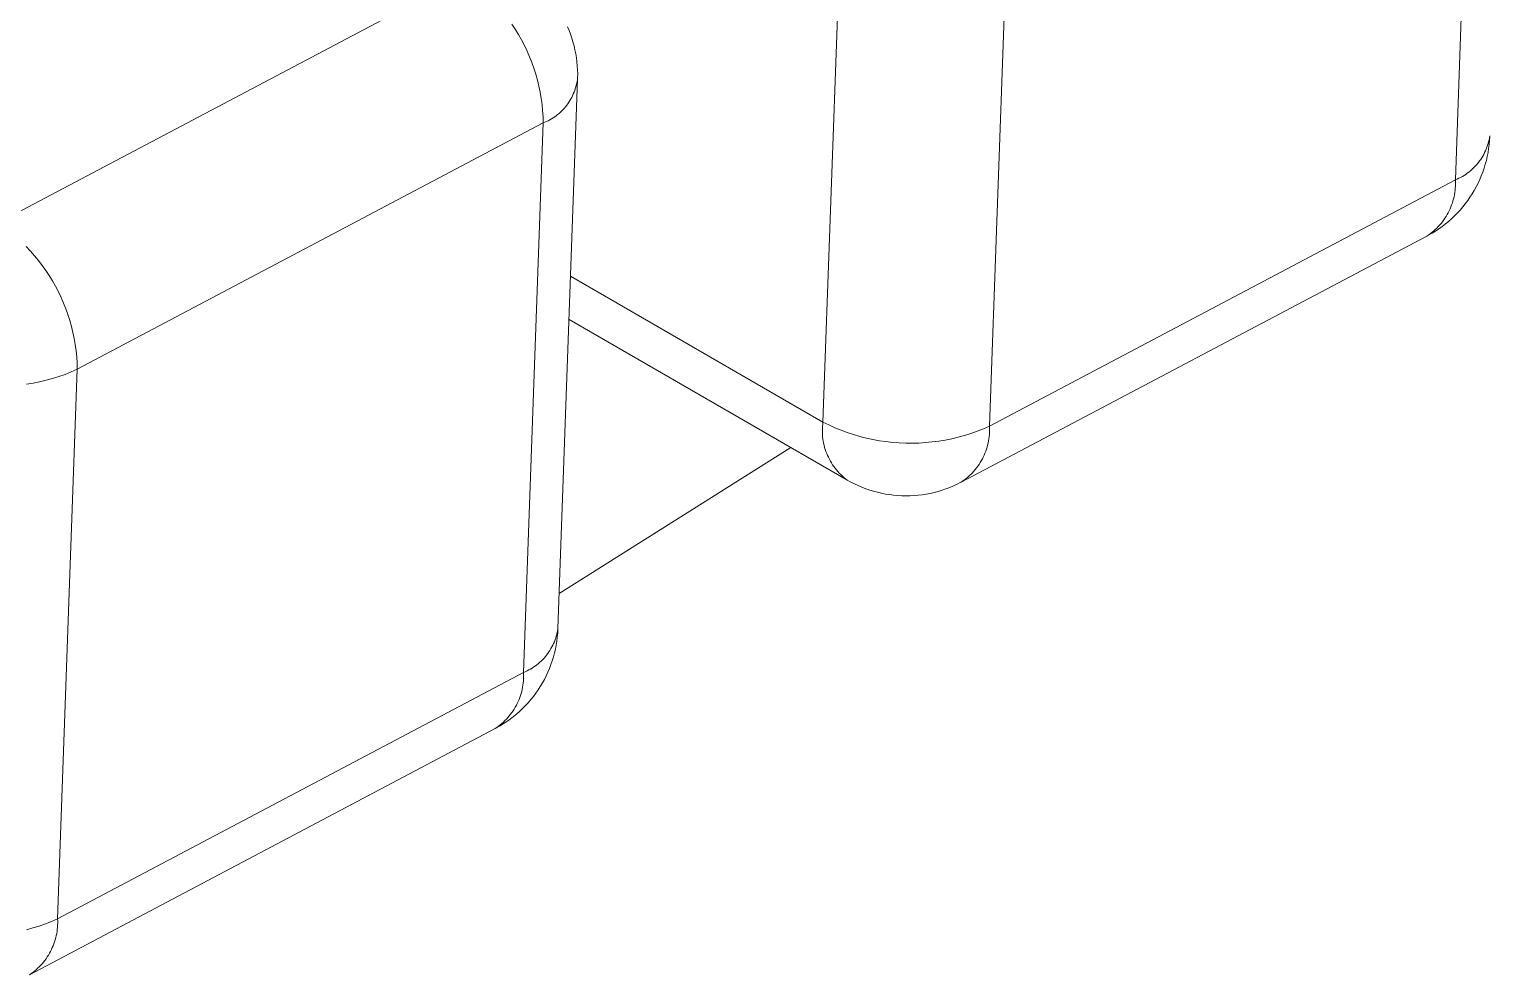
# Model space of a CAD drawing. Header units: millimetres. Extents: x -30 to 4992, y -440 to 3111.
# Drawn here: x 1220.31 to 1261.04, y 53.99 to 80.35 of the extents above; entities that cross this region are included whole.
import ezdxf

# ---------------------------------------------------------------- set-up
doc = ezdxf.new("R2010")
doc.units = ezdxf.units.MM
doc.layers.add('ZANO_R', color=7, linetype='Continuous', lineweight=0)

msp = doc.modelspace()

# ---------------------------------------------------------------- linework, layer by layer
at = {"layer": 'ZANO_R'}
for p, q in [((1260.079, 76.15), (1260.628, 91.47)), ((1242.443, 69.398), (1242.993, 84.717)), ((1247.635, 84.603), (1247.086, 69.283)), ((1219.425, 74.945), (1232.418, 81.812)), ((1233.766, 80.492), (1233.862, 80.348)), ((1233.862, 80.348), (1233.953, 80.201)), ((1235.317, 80.418), (1235.362, 80.315)), ((1235.362, 80.315), (1235.402, 80.21)), ((1233.953, 80.201), (1234.038, 80.051)), ((1234.038, 80.051), (1234.118, 79.898)), ((1234.118, 79.898), (1234.193, 79.742)), ((1235.402, 80.21), (1235.439, 80.103)), ((1235.439, 80.103), (1235.473, 79.996)), ((1235.473, 79.996), (1235.502, 79.887)), ((1235.502, 79.887), (1235.528, 79.778)), ((1234.193, 79.742), (1234.262, 79.584)), ((1234.262, 79.584), (1234.325, 79.424)), ((1234.325, 79.424), (1234.383, 79.261)), ((1235.528, 79.778), (1235.55, 79.668)), ((1235.55, 79.668), (1235.569, 79.557)), ((1235.569, 79.557), (1235.583, 79.445)), ((1235.583, 79.445), (1235.594, 79.333)), ((1234.383, 79.261), (1234.436, 79.097)), ((1234.436, 79.097), (1234.482, 78.93)), ((1235.594, 79.333), (1235.601, 79.221)), ((1235.601, 79.221), (1235.604, 79.108)), ((1235.604, 79.108), (1235.603, 78.995)), ((1234.482, 78.93), (1234.523, 78.763)), ((1234.523, 78.763), (1234.558, 78.594)), ((1235.602, 78.949), (1235.053, 63.639)), ((1235.52, 78.642), (1235.502, 78.593)), ((1235.537, 78.691), (1235.52, 78.642)), ((1235.552, 78.741), (1235.537, 78.691)), ((1235.566, 78.791), (1235.552, 78.741)), ((1235.578, 78.842), (1235.566, 78.791)), ((1235.588, 78.893), (1235.578, 78.842)), ((1235.596, 78.944), (1235.588, 78.893)), ((1235.603, 78.996), (1235.596, 78.944)), ((1234.558, 78.594), (1234.586, 78.423)), ((1234.586, 78.423), (1234.609, 78.252)), ((1234.609, 78.252), (1234.626, 78.08)), ((1235.297, 78.232), (1235.265, 78.191)), ((1235.328, 78.274), (1235.297, 78.232)), ((1235.358, 78.317), (1235.328, 78.274)), ((1235.385, 78.361), (1235.358, 78.317)), ((1235.412, 78.406), (1235.385, 78.361)), ((1235.437, 78.451), (1235.412, 78.406)), ((1235.46, 78.498), (1235.437, 78.451)), ((1235.482, 78.545), (1235.46, 78.498)), ((1235.502, 78.593), (1235.482, 78.545)), ((1234.626, 78.08), (1234.637, 77.908)), ((1234.637, 77.908), (1234.642, 77.736)), ((1234.784, 77.8), (1234.737, 77.777)), ((1234.83, 77.825), (1234.784, 77.8)), ((1234.875, 77.852), (1234.83, 77.825)), ((1234.919, 77.879), (1234.875, 77.852)), ((1234.962, 77.909), (1234.919, 77.879)), ((1235.004, 77.939), (1234.962, 77.909)), ((1235.044, 77.971), (1235.004, 77.939)), ((1235.084, 78.005), (1235.044, 77.971)), ((1235.123, 78.04), (1235.084, 78.005)), ((1235.16, 78.076), (1235.123, 78.04)), ((1235.197, 78.113), (1235.16, 78.076)), ((1235.232, 78.152), (1235.197, 78.113)), ((1235.265, 78.191), (1235.232, 78.152)), ((1234.642, 77.736), (1221.649, 70.868)), ((1234.093, 62.416), (1234.642, 77.736)), ((1234.69, 77.756), (1234.642, 77.736)), ((1234.737, 77.777), (1234.69, 77.756)), ((1260.939, 77.008), (1260.918, 76.958)), ((1260.959, 77.059), (1260.939, 77.008)), ((1260.976, 77.11), (1260.959, 77.059)), ((1260.993, 77.162), (1260.976, 77.11)), ((1261.007, 77.026), (1260.989, 76.914)), ((1261.007, 77.214), (1260.993, 77.162)), ((1261.019, 77.267), (1261.007, 77.214)), ((1261.021, 77.138), (1261.007, 77.026)), ((1261.03, 77.32), (1261.019, 77.267)), ((1261.032, 77.25), (1261.021, 77.138)), ((1261.038, 77.374), (1261.03, 77.32)), ((1261.038, 77.363), (1261.032, 77.25)), ((1260.688, 76.592), (1260.652, 76.551)), ((1260.722, 76.634), (1260.688, 76.592)), ((1260.755, 76.677), (1260.722, 76.634)), ((1260.786, 76.721), (1260.755, 76.677)), ((1260.815, 76.767), (1260.786, 76.721)), ((1260.843, 76.813), (1260.815, 76.767)), ((1260.87, 76.861), (1260.843, 76.813)), ((1260.895, 76.909), (1260.87, 76.861)), ((1260.913, 76.584), (1260.88, 76.476)), ((1260.918, 76.958), (1260.895, 76.909)), ((1260.942, 76.693), (1260.913, 76.584)), ((1260.968, 76.803), (1260.942, 76.693)), ((1260.989, 76.914), (1260.968, 76.803)), ((1260.129, 76.172), (1260.079, 76.15)), ((1260.178, 76.195), (1260.129, 76.172)), ((1260.226, 76.219), (1260.178, 76.195)), ((1260.274, 76.245), (1260.226, 76.219)), ((1260.32, 76.273), (1260.274, 76.245)), ((1260.366, 76.303), (1260.32, 76.273)), ((1260.41, 76.334), (1260.366, 76.303)), ((1260.453, 76.366), (1260.41, 76.334)), ((1260.496, 76.4), (1260.453, 76.366)), ((1260.537, 76.436), (1260.496, 76.4)), ((1260.576, 76.473), (1260.537, 76.436)), ((1260.615, 76.511), (1260.576, 76.473)), ((1260.652, 76.551), (1260.615, 76.511)), ((1260.802, 76.264), (1260.758, 76.16)), ((1260.843, 76.369), (1260.802, 76.264)), ((1260.88, 76.476), (1260.843, 76.369)), ((1247.086, 69.283), (1260.079, 76.15)), ((1260.063, 75.795), (1260.053, 75.737)), ((1260.07, 75.854), (1260.063, 75.795)), ((1260.076, 75.913), (1260.07, 75.854)), ((1260.08, 75.972), (1260.076, 75.913)), ((1260.079, 76.15), (1260.081, 76.091)), ((1260.081, 76.032), (1260.08, 75.972)), ((1260.081, 76.091), (1260.081, 76.032)), ((1260.547, 75.76), (1260.486, 75.665)), ((1260.605, 75.857), (1260.547, 75.76)), ((1260.66, 75.956), (1260.605, 75.857)), ((1260.711, 76.057), (1260.66, 75.956)), ((1260.758, 76.16), (1260.711, 76.057)), ((1259.954, 75.395), (1259.931, 75.341)), ((1259.975, 75.451), (1259.954, 75.395)), ((1259.995, 75.507), (1259.975, 75.451)), ((1260.012, 75.563), (1259.995, 75.507)), ((1260.028, 75.621), (1260.012, 75.563)), ((1260.042, 75.678), (1260.028, 75.621)), ((1260.053, 75.737), (1260.042, 75.678)), ((1260.283, 75.394), (1260.21, 75.308)), ((1260.354, 75.482), (1260.283, 75.394)), ((1260.422, 75.572), (1260.354, 75.482)), ((1260.486, 75.665), (1260.422, 75.572)), ((1259.719, 74.984), (1259.682, 74.938)), ((1259.754, 75.032), (1259.719, 74.984)), ((1259.788, 75.081), (1259.754, 75.032)), ((1259.82, 75.131), (1259.788, 75.081)), ((1259.887, 74.992), (1259.8, 74.92)), ((1259.85, 75.182), (1259.82, 75.131)), ((1259.879, 75.234), (1259.85, 75.182)), ((1259.906, 75.287), (1259.879, 75.234)), ((1259.972, 75.067), (1259.887, 74.992)), ((1259.931, 75.341), (1259.906, 75.287)), ((1260.054, 75.144), (1259.972, 75.067)), ((1260.133, 75.225), (1260.054, 75.144)), ((1260.21, 75.308), (1260.133, 75.225)), ((1259.284, 74.584), (1246.298, 67.72)), ((1259.334, 74.617), (1259.284, 74.584)), ((1259.428, 74.664), (1259.329, 74.608)), ((1259.382, 74.652), (1259.334, 74.617)), ((1259.429, 74.688), (1259.382, 74.652)), ((1259.524, 74.723), (1259.428, 74.664)), ((1259.474, 74.726), (1259.429, 74.688)), ((1259.519, 74.766), (1259.474, 74.726)), ((1259.562, 74.807), (1259.519, 74.766)), ((1259.618, 74.786), (1259.524, 74.723)), ((1259.603, 74.849), (1259.562, 74.807)), ((1259.643, 74.893), (1259.603, 74.849)), ((1259.71, 74.851), (1259.618, 74.786)), ((1259.682, 74.938), (1259.643, 74.893)), ((1259.8, 74.92), (1259.71, 74.851)), ((1220.224, 74.289), (1220.343, 74.164)), ((1220.343, 74.164), (1220.458, 74.035)), ((1220.458, 74.035), (1220.568, 73.902)), ((1220.568, 73.902), (1220.673, 73.765)), ((1220.673, 73.765), (1220.774, 73.624)), ((1220.774, 73.624), (1220.869, 73.481)), ((1220.869, 73.481), (1220.96, 73.334)), ((1220.96, 73.334), (1221.045, 73.184)), ((1235.405, 73.461), (1242.443, 69.398)), ((1221.045, 73.184), (1221.125, 73.031)), ((1221.125, 73.031), (1221.2, 72.875)), ((1221.2, 72.875), (1221.269, 72.717)), ((1221.269, 72.717), (1221.333, 72.556)), ((1221.333, 72.556), (1221.39, 72.394)), ((1221.39, 72.394), (1221.443, 72.229)), ((1221.443, 72.229), (1221.489, 72.063)), ((1243.095, 67.795), (1235.362, 72.26)), ((1221.489, 72.063), (1221.53, 71.895)), ((1221.53, 71.895), (1221.565, 71.726)), ((1221.565, 71.726), (1221.594, 71.556)), ((1221.594, 71.556), (1221.617, 71.385)), ((1221.617, 71.385), (1221.634, 71.213)), ((1221.634, 71.213), (1221.644, 71.041)), ((1221.644, 71.041), (1221.649, 70.868)), ((1220.418, 70.482), (1220.236, 70.451)), ((1220.599, 70.519), (1220.418, 70.482)), ((1220.779, 70.562), (1220.599, 70.519)), ((1220.957, 70.611), (1220.779, 70.562)), ((1221.134, 70.666), (1220.957, 70.611)), ((1221.649, 70.868), (1221.1, 55.549)), ((1221.308, 70.728), (1221.134, 70.666)), ((1221.48, 70.795), (1221.308, 70.728)), ((1221.649, 70.868), (1221.48, 70.795)), ((1242.428, 69.22), (1242.431, 69.279)), ((1242.431, 69.279), (1242.436, 69.339)), ((1242.436, 69.339), (1242.443, 69.398)), ((1242.609, 69.316), (1242.443, 69.398)), ((1242.778, 69.24), (1242.609, 69.316)), ((1242.949, 69.17), (1242.778, 69.24)), ((1247.086, 69.283), (1246.916, 69.21)), ((1247.086, 69.283), (1247.088, 69.224)), ((1242.426, 69.161), (1242.428, 69.22)), ((1242.427, 69.101), (1242.426, 69.161)), ((1242.43, 69.042), (1242.427, 69.101)), ((1242.435, 68.983), (1242.43, 69.042)), ((1242.442, 68.924), (1242.435, 68.983)), ((1242.451, 68.865), (1242.442, 68.924)), ((1242.463, 68.807), (1242.451, 68.865)), ((1243.122, 69.106), (1242.949, 69.17)), ((1243.298, 69.048), (1243.122, 69.106)), ((1243.475, 68.997), (1243.298, 69.048)), ((1243.654, 68.951), (1243.475, 68.997)), ((1243.834, 68.911), (1243.654, 68.951)), ((1244.016, 68.878), (1243.834, 68.911)), ((1244.199, 68.851), (1244.016, 68.878)), ((1244.383, 68.831), (1244.199, 68.851)), ((1245.489, 68.842), (1245.305, 68.824)), ((1245.673, 68.866), (1245.489, 68.842)), ((1245.855, 68.897), (1245.673, 68.866)), ((1246.036, 68.933), (1245.855, 68.897)), ((1246.216, 68.976), (1246.036, 68.933)), ((1246.394, 69.026), (1246.216, 68.976)), ((1246.57, 69.081), (1246.394, 69.026)), ((1246.744, 69.142), (1246.57, 69.081)), ((1246.916, 69.21), (1246.744, 69.142)), ((1247.06, 68.871), (1247.049, 68.813)), ((1247.07, 68.929), (1247.06, 68.871)), ((1247.078, 68.988), (1247.07, 68.929)), ((1247.083, 69.047), (1247.078, 68.988)), ((1247.087, 69.106), (1247.083, 69.047)), ((1247.089, 69.165), (1247.087, 69.106)), ((1247.088, 69.224), (1247.089, 69.165)), ((1241.546, 68.689), (1235.088, 64.62)), ((1242.476, 68.749), (1242.463, 68.807)), ((1242.491, 68.691), (1242.476, 68.749)), ((1242.508, 68.635), (1242.491, 68.691)), ((1242.527, 68.578), (1242.508, 68.635)), ((1242.548, 68.523), (1242.527, 68.578)), ((1242.571, 68.468), (1242.548, 68.523)), ((1242.596, 68.414), (1242.571, 68.468)), ((1244.567, 68.817), (1244.383, 68.831)), ((1244.752, 68.809), (1244.567, 68.817)), ((1244.936, 68.808), (1244.752, 68.809)), ((1245.121, 68.813), (1244.936, 68.808)), ((1245.305, 68.824), (1245.121, 68.813)), ((1246.939, 68.476), (1246.914, 68.423)), ((1246.962, 68.531), (1246.939, 68.476)), ((1246.983, 68.586), (1246.962, 68.531)), ((1247.003, 68.642), (1246.983, 68.586)), ((1247.02, 68.699), (1247.003, 68.642)), ((1247.035, 68.756), (1247.02, 68.699)), ((1247.049, 68.813), (1247.035, 68.756)), ((1242.623, 68.361), (1242.596, 68.414)), ((1242.651, 68.309), (1242.623, 68.361)), ((1242.682, 68.258), (1242.651, 68.309)), ((1242.714, 68.208), (1242.682, 68.258)), ((1242.747, 68.159), (1242.714, 68.208)), ((1242.783, 68.111), (1242.747, 68.159)), ((1242.82, 68.065), (1242.783, 68.111)), ((1242.859, 68.02), (1242.82, 68.065)), ((1242.899, 67.976), (1242.859, 68.02)), ((1246.654, 68.03), (1246.614, 67.986)), ((1246.692, 68.075), (1246.654, 68.03)), ((1246.729, 68.121), (1246.692, 68.075)), ((1246.764, 68.169), (1246.729, 68.121)), ((1246.798, 68.217), (1246.764, 68.169)), ((1246.829, 68.267), (1246.798, 68.217)), ((1246.859, 68.318), (1246.829, 68.267)), ((1246.888, 68.37), (1246.859, 68.318)), ((1246.914, 68.423), (1246.888, 68.37)), ((1242.941, 67.934), (1242.899, 67.976)), ((1242.984, 67.893), (1242.941, 67.934)), ((1243.028, 67.854), (1242.984, 67.893)), ((1243.074, 67.816), (1243.028, 67.854)), ((1243.122, 67.78), (1243.074, 67.816)), ((1243.221, 67.724), (1243.122, 67.78)), ((1243.323, 67.673), (1243.221, 67.724)), ((1243.426, 67.624), (1243.323, 67.673)), ((1243.531, 67.58), (1243.426, 67.624)), ((1246.086, 67.618), (1245.981, 67.574)), ((1246.19, 67.666), (1246.086, 67.618)), ((1246.291, 67.717), (1246.19, 67.666)), ((1246.347, 67.754), (1246.298, 67.72)), ((1246.395, 67.789), (1246.347, 67.754)), ((1246.441, 67.825), (1246.395, 67.789)), ((1246.487, 67.863), (1246.441, 67.825)), ((1246.531, 67.903), (1246.487, 67.863)), ((1246.573, 67.944), (1246.531, 67.903)), ((1246.614, 67.986), (1246.573, 67.944)), ((1243.638, 67.539), (1243.531, 67.58)), ((1243.746, 67.502), (1243.638, 67.539)), ((1243.855, 67.468), (1243.746, 67.502)), ((1243.965, 67.438), (1243.855, 67.468)), ((1244.076, 67.413), (1243.965, 67.438)), ((1244.188, 67.391), (1244.076, 67.413)), ((1244.301, 67.373), (1244.188, 67.391)), ((1244.414, 67.358), (1244.301, 67.373)), ((1244.527, 67.348), (1244.414, 67.358)), ((1244.641, 67.342), (1244.527, 67.348)), ((1244.755, 67.34), (1244.641, 67.342)), ((1244.87, 67.342), (1244.755, 67.34)), ((1244.983, 67.347), (1244.87, 67.342)), ((1245.097, 67.357), (1244.983, 67.347)), ((1245.21, 67.37), (1245.097, 67.357)), ((1245.323, 67.388), (1245.21, 67.37)), ((1245.435, 67.409), (1245.323, 67.388)), ((1245.547, 67.434), (1245.435, 67.409)), ((1245.657, 67.464), (1245.547, 67.434)), ((1245.766, 67.497), (1245.657, 67.464)), ((1245.874, 67.533), (1245.766, 67.497)), ((1245.981, 67.574), (1245.874, 67.533)), ((1235.044, 63.585), (1235.034, 63.532)), ((1235.053, 63.639), (1235.044, 63.585)), ((1235.052, 63.629), (1235.046, 63.516)), ((1234.909, 63.174), (1234.884, 63.126)), ((1234.932, 63.223), (1234.909, 63.174)), ((1234.954, 63.273), (1234.932, 63.223)), ((1234.973, 63.324), (1234.954, 63.273)), ((1234.991, 63.375), (1234.973, 63.324)), ((1235.004, 63.18), (1234.982, 63.069)), ((1235.007, 63.427), (1234.991, 63.375)), ((1235.022, 63.291), (1235.004, 63.18)), ((1235.021, 63.479), (1235.007, 63.427)), ((1235.034, 63.532), (1235.021, 63.479)), ((1235.036, 63.403), (1235.022, 63.291)), ((1235.046, 63.516), (1235.036, 63.403)), ((1234.591, 62.738), (1234.551, 62.701)), ((1234.629, 62.777), (1234.591, 62.738)), ((1234.666, 62.816), (1234.629, 62.777)), ((1234.702, 62.857), (1234.666, 62.816)), ((1234.736, 62.899), (1234.702, 62.857)), ((1234.769, 62.943), (1234.736, 62.899)), ((1234.8, 62.987), (1234.769, 62.943)), ((1234.83, 63.032), (1234.8, 62.987)), ((1234.858, 63.079), (1234.83, 63.032)), ((1234.894, 62.741), (1234.857, 62.635)), ((1234.884, 63.126), (1234.858, 63.079)), ((1234.927, 62.85), (1234.894, 62.741)), ((1234.957, 62.959), (1234.927, 62.85)), ((1234.982, 63.069), (1234.957, 62.959)), ((1221.1, 55.549), (1234.093, 62.416)), ((1234.143, 62.437), (1234.093, 62.416)), ((1234.093, 62.416), (1234.095, 62.357)), ((1234.095, 62.357), (1234.096, 62.297)), ((1234.192, 62.46), (1234.143, 62.437)), ((1234.241, 62.485), (1234.192, 62.46)), ((1234.288, 62.511), (1234.241, 62.485)), ((1234.335, 62.539), (1234.288, 62.511)), ((1234.38, 62.568), (1234.335, 62.539)), ((1234.425, 62.599), (1234.38, 62.568)), ((1234.468, 62.632), (1234.425, 62.599)), ((1234.51, 62.666), (1234.468, 62.632)), ((1234.551, 62.701), (1234.51, 62.666)), ((1234.725, 62.323), (1234.674, 62.222)), ((1234.773, 62.425), (1234.725, 62.323)), ((1234.817, 62.529), (1234.773, 62.425)), ((1234.857, 62.635), (1234.817, 62.529)), ((1234.056, 61.944), (1234.042, 61.886)), ((1234.068, 62.002), (1234.056, 61.944)), ((1234.077, 62.061), (1234.068, 62.002)), ((1234.085, 62.12), (1234.077, 62.061)), ((1234.091, 62.179), (1234.085, 62.12)), ((1234.094, 62.238), (1234.091, 62.179)), ((1234.096, 62.297), (1234.094, 62.238)), ((1234.501, 61.931), (1234.436, 61.838)), ((1234.562, 62.026), (1234.501, 61.931)), ((1234.62, 62.123), (1234.562, 62.026)), ((1234.674, 62.222), (1234.62, 62.123)), ((1233.92, 61.552), (1233.894, 61.499)), ((1233.945, 61.606), (1233.92, 61.552)), ((1233.969, 61.661), (1233.945, 61.606)), ((1233.99, 61.716), (1233.969, 61.661)), ((1234.009, 61.772), (1233.99, 61.716)), ((1234.027, 61.829), (1234.009, 61.772)), ((1234.042, 61.886), (1234.027, 61.829)), ((1234.224, 61.573), (1234.148, 61.49)), ((1234.298, 61.659), (1234.224, 61.573)), ((1234.369, 61.747), (1234.298, 61.659)), ((1234.436, 61.838), (1234.369, 61.747)), ((1233.618, 61.115), (1233.576, 61.072)), ((1233.658, 61.158), (1233.618, 61.115)), ((1233.724, 61.117), (1233.632, 61.051)), ((1233.696, 61.203), (1233.658, 61.158)), ((1233.733, 61.25), (1233.696, 61.203)), ((1233.814, 61.186), (1233.724, 61.117)), ((1233.769, 61.297), (1233.733, 61.25)), ((1233.802, 61.346), (1233.769, 61.297)), ((1233.835, 61.396), (1233.802, 61.346)), ((1233.901, 61.257), (1233.814, 61.186)), ((1233.865, 61.447), (1233.835, 61.396)), ((1233.894, 61.499), (1233.865, 61.447)), ((1233.986, 61.332), (1233.901, 61.257)), ((1234.068, 61.41), (1233.986, 61.332)), ((1234.148, 61.49), (1234.068, 61.41)), ((1233.299, 60.85), (1220.313, 53.986)), ((1233.348, 60.883), (1233.299, 60.85)), ((1233.442, 60.93), (1233.344, 60.874)), ((1233.396, 60.917), (1233.348, 60.883)), ((1233.443, 60.954), (1233.396, 60.917)), ((1233.538, 60.989), (1233.442, 60.93)), ((1233.489, 60.992), (1233.443, 60.954)), ((1233.533, 61.031), (1233.489, 60.992)), ((1233.576, 61.072), (1233.533, 61.031)), ((1233.632, 61.051), (1233.538, 60.989)), ((1220.759, 55.408), (1220.584, 55.346)), ((1220.931, 55.475), (1220.759, 55.408)), ((1221.1, 55.549), (1220.931, 55.475)), ((1221.1, 55.549), (1221.103, 55.49)), ((1221.103, 55.43), (1221.101, 55.371)), ((1221.103, 55.49), (1221.103, 55.43)), ((1220.408, 55.291), (1220.23, 55.242)), ((1220.584, 55.346), (1220.408, 55.291)), ((1221.05, 55.021), (1221.034, 54.964)), ((1221.063, 55.079), (1221.05, 55.021)), ((1221.075, 55.137), (1221.063, 55.079)), ((1221.085, 55.195), (1221.075, 55.137)), ((1221.092, 55.253), (1221.085, 55.195)), ((1221.098, 55.312), (1221.092, 55.253)), ((1221.101, 55.371), (1221.098, 55.312)), ((1220.874, 54.584), (1220.844, 54.533)), ((1220.902, 54.635), (1220.874, 54.584)), ((1220.929, 54.688), (1220.902, 54.635)), ((1220.954, 54.742), (1220.929, 54.688)), ((1220.977, 54.796), (1220.954, 54.742)), ((1220.998, 54.852), (1220.977, 54.796)), ((1221.017, 54.907), (1220.998, 54.852)), ((1221.034, 54.964), (1221.017, 54.907)), ((1220.588, 54.209), (1220.545, 54.168)), ((1220.629, 54.251), (1220.588, 54.209)), ((1220.669, 54.295), (1220.629, 54.251)), ((1220.707, 54.34), (1220.669, 54.295)), ((1220.743, 54.387), (1220.707, 54.34)), ((1220.779, 54.434), (1220.743, 54.387)), ((1220.812, 54.483), (1220.779, 54.434)), ((1220.844, 54.533), (1220.812, 54.483)), ((1220.362, 54.019), (1220.313, 53.986)), ((1220.409, 54.054), (1220.362, 54.019)), ((1220.456, 54.09), (1220.409, 54.054)), ((1220.501, 54.128), (1220.456, 54.09)), ((1220.545, 54.168), (1220.501, 54.128))]:
    msp.add_line(p, q, dxfattribs=at)

doc.saveas('drawing.dxf')
